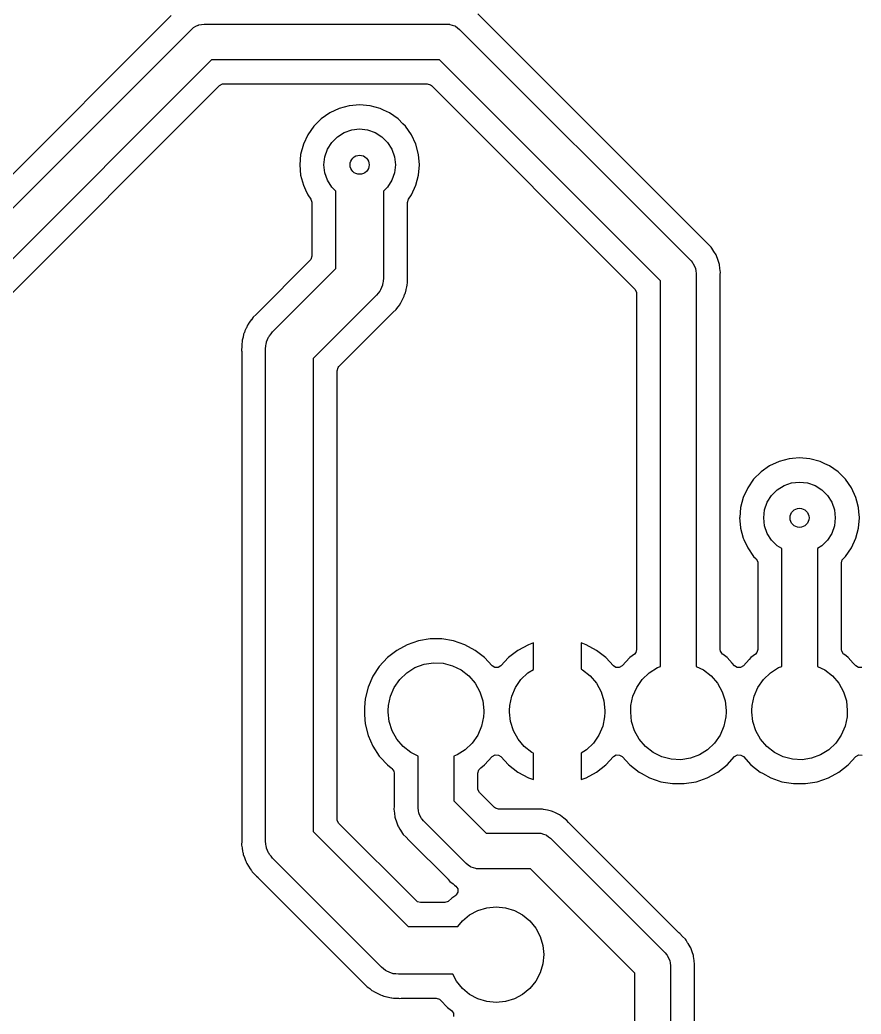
# Model space of a CAD drawing. Extents: x 4.71 to 7.86, y -5.32 to -1.9.
# Drawn here: x 5.595 to 6.289, y -3.266 to -2.446 of the extents above; entities that cross this region are included whole.
import ezdxf

# ---------------------------------------------------------------- set-up
doc = ezdxf.new("R2010")
doc.units = 0
doc.header["$MEASUREMENT"] = 0
doc.layers.add('BLACK', color=7, linetype='CONTINUOUS')

msp = doc.modelspace()

# ---------------------------------------------------------------- linework, layer by layer
at = {"layer": 'BLACK', "linetype": 'CONTINUOUS'}
for p, q in [((5.72011, -2.44262), (5.48287, -2.67986)), ((6.06684, -2.53493), (5.97296, -2.44104)), ((5.73855, -2.45234), (5.74046, -2.4514)), ((5.74046, -2.4514), (5.74233, -2.45039)), ((5.74233, -2.45039), (5.74264, -2.45034)), ((5.74264, -2.45034), (5.74292, -2.4502)), ((5.74292, -2.4502), (5.74503, -2.44994)), ((5.74503, -2.44994), (5.74713, -2.44959)), ((5.74713, -2.44959), (5.94752, -2.44959)), ((5.94752, -2.44959), (5.94904, -2.44971)), ((5.94904, -2.44971), (5.94935, -2.4497)), ((5.94935, -2.4497), (5.94953, -2.44975)), ((5.94953, -2.44975), (5.94995, -2.44979)), ((5.94995, -2.44979), (5.95197, -2.45048)), ((5.95197, -2.45048), (5.95401, -2.45109)), ((5.95401, -2.45109), (5.95426, -2.45127)), ((5.95426, -2.45127), (5.95455, -2.45137)), ((5.95455, -2.45137), (5.95623, -2.45268)), ((5.49574, -2.69486), (5.73669, -2.45391)), ((5.73669, -2.45391), (5.73785, -2.45293)), ((5.73785, -2.45293), (5.73806, -2.4527)), ((5.73806, -2.4527), (5.73822, -2.45261)), ((5.73822, -2.45261), (5.73855, -2.45234)), ((5.95623, -2.45268), (5.95796, -2.45391)), ((5.95796, -2.45391), (6.14895, -2.6449)), ((5.75324, -2.47912), (5.52095, -2.71141)), ((5.94141, -2.47912), (5.75324, -2.47912)), ((6.12375, -2.66146), (5.94141, -2.47912)), ((5.54208, -2.71814), (5.75998, -2.50025)), ((5.75998, -2.50025), (5.76239, -2.49893)), ((5.76239, -2.49893), (5.76343, -2.49882)), ((5.76343, -2.49882), (5.93122, -2.49882)), ((5.93122, -2.49882), (5.93386, -2.4996)), ((5.93386, -2.4996), (5.93467, -2.50025)), ((5.93467, -2.50025), (6.10261, -2.66819)), ((5.86694, -2.51695), (5.85862, -2.51918)), ((5.8698, -2.5167), (5.86694, -2.51695)), ((5.86694, -2.51695), (5.86694, -2.51695)), ((5.87552, -2.5162), (5.8698, -2.5167)), ((5.8841, -2.51695), (5.87552, -2.5162)), ((5.87552, -2.5162), (5.87552, -2.5162)), ((5.89242, -2.51918), (5.8841, -2.51695)), ((5.85081, -2.52283), (5.84375, -2.52777)), ((5.85862, -2.51918), (5.85081, -2.52283)), ((5.85081, -2.52283), (5.85081, -2.52283)), ((5.85862, -2.51918), (5.85862, -2.51918)), ((5.89527, -2.52051), (5.89242, -2.51918)), ((5.89242, -2.51918), (5.89242, -2.51918)), ((5.89242, -2.51918), (5.89242, -2.51918)), ((5.90023, -2.52283), (5.89527, -2.52051)), ((5.90729, -2.52777), (5.90023, -2.52283)), ((5.90023, -2.52283), (5.90023, -2.52283)), ((5.90023, -2.52283), (5.90023, -2.52283)), ((5.83766, -2.53386), (5.83272, -2.54091)), ((5.84375, -2.52777), (5.83766, -2.53386)), ((5.91128, -2.53176), (5.90729, -2.52777)), ((5.91338, -2.53386), (5.91128, -2.53176)), ((5.91832, -2.54091), (5.91338, -2.53386)), ((5.83272, -2.54091), (5.82908, -2.54872)), ((5.83272, -2.54091), (5.83272, -2.54091)), ((5.85711, -2.54254), (5.86271, -2.53902)), ((5.86271, -2.53902), (5.86895, -2.53684)), ((5.86895, -2.53684), (5.87552, -2.5361)), ((5.87552, -2.5361), (5.88209, -2.53684)), ((5.88209, -2.53684), (5.88833, -2.53902)), ((5.88833, -2.53902), (5.89393, -2.54254)), ((5.92196, -2.54872), (5.91832, -2.54091)), ((5.91832, -2.54091), (5.91832, -2.54091)), ((5.91832, -2.54091), (5.91832, -2.54091)), ((6.16024, -2.62832), (6.06684, -2.53493)), ((5.82908, -2.54872), (5.82685, -2.55704)), ((5.82908, -2.54872), (5.82908, -2.54872)), ((5.84892, -2.55281), (5.85244, -2.54721)), ((5.85244, -2.54721), (5.85711, -2.54254)), ((5.89393, -2.54254), (5.89861, -2.54721)), ((5.89861, -2.54721), (5.90212, -2.55281)), ((5.92419, -2.55704), (5.92196, -2.54872)), ((5.82685, -2.55704), (5.8261, -2.56562)), ((5.82685, -2.55704), (5.82685, -2.55704)), ((5.84673, -2.55905), (5.84892, -2.55281)), ((5.90212, -2.55281), (5.90431, -2.55905)), ((5.92494, -2.56562), (5.92419, -2.55704)), ((5.8261, -2.56562), (5.8261, -2.56562)), ((5.8261, -2.56562), (5.82685, -2.57421)), ((5.84599, -2.56562), (5.84673, -2.55905)), ((5.84673, -2.57219), (5.84599, -2.56562)), ((5.90431, -2.55905), (5.90505, -2.56562)), ((5.90505, -2.56562), (5.90431, -2.57219)), ((5.92419, -2.57421), (5.92494, -2.56562)), ((5.82685, -2.57421), (5.82685, -2.57421)), ((5.82685, -2.57421), (5.82908, -2.58253)), ((5.84892, -2.57844), (5.84673, -2.57219)), ((5.90431, -2.57219), (5.90212, -2.57844)), ((5.92196, -2.58253), (5.92419, -2.57421)), ((5.82908, -2.58253), (5.82908, -2.58253)), ((5.82908, -2.58253), (5.82908, -2.58253)), ((5.82908, -2.58253), (5.8309, -2.58643)), ((5.85244, -2.58403), (5.84892, -2.57844)), ((5.90212, -2.57844), (5.89861, -2.58403)), ((5.91832, -2.59033), (5.92196, -2.58253)), ((5.8309, -2.58643), (5.83272, -2.59033)), ((5.83272, -2.59033), (5.83272, -2.59033)), ((5.83272, -2.59033), (5.83525, -2.59394)), ((5.85584, -2.58744), (5.85244, -2.58403)), ((5.85584, -2.65117), (5.85584, -2.58744)), ((5.89861, -2.58403), (5.89521, -2.58744)), ((5.89521, -2.58744), (5.89521, -2.65933)), ((5.91579, -2.59394), (5.91832, -2.59033)), ((5.83525, -2.59394), (5.83613, -2.59655)), ((5.83613, -2.59655), (5.83613, -2.59674)), ((5.83613, -2.59674), (5.83613, -2.64099)), ((5.91491, -2.59674), (5.91569, -2.5941)), ((5.91491, -2.65667), (5.91491, -2.59674)), ((5.91569, -2.5941), (5.91579, -2.59394)), ((6.16095, -2.62891), (6.16024, -2.62832)), ((6.16096, -2.62892), (6.16095, -2.62891)), ((6.16322, -2.6313), (6.16096, -2.62892)), ((6.16554, -2.63362), (6.16322, -2.6313)), ((6.16554, -2.63363), (6.16554, -2.63362)), ((6.16611, -2.63435), (6.16554, -2.63363)), ((6.16611, -2.63436), (6.16611, -2.63435)), ((6.16781, -2.63717), (6.16611, -2.63436)), ((6.16957, -2.63994), (6.16781, -2.63717)), ((6.16958, -2.63994), (6.16957, -2.63994)), ((6.16998, -2.64078), (6.16958, -2.63994)), ((6.17103, -2.64389), (6.16998, -2.64078)), ((6.16998, -2.64078), (6.16998, -2.64078)), ((6.16998, -2.64078), (6.16998, -2.64078)), ((5.8347, -2.64444), (5.7901, -2.68904)), ((5.83536, -2.64363), (5.8347, -2.64444)), ((5.83613, -2.64099), (5.83536, -2.64363)), ((6.14895, -2.6449), (6.14994, -2.64607)), ((6.14994, -2.64607), (6.15016, -2.64627)), ((6.15016, -2.64627), (6.15025, -2.64644)), ((6.15025, -2.64644), (6.15053, -2.64676)), ((6.15053, -2.64676), (6.15146, -2.64868)), ((6.15146, -2.64868), (6.15248, -2.65055)), ((6.17216, -2.64697), (6.17103, -2.64389)), ((6.17216, -2.64698), (6.17216, -2.64697)), ((6.17237, -2.64788), (6.17216, -2.64698)), ((6.17237, -2.64789), (6.17237, -2.64788)), ((6.17273, -2.65115), (6.17237, -2.64789)), ((5.80368, -2.70333), (5.85584, -2.65117)), ((5.91493, -2.65698), (5.91491, -2.65667)), ((5.9151, -2.65832), (5.91493, -2.65698)), ((6.15248, -2.65055), (6.15253, -2.65085)), ((6.15253, -2.65085), (6.15266, -2.65113)), ((6.15266, -2.65113), (6.15293, -2.65324)), ((6.15293, -2.65324), (6.15328, -2.65534)), ((6.15328, -2.65534), (6.15328, -2.9794)), ((6.17317, -2.6544), (6.17273, -2.65115)), ((6.17298, -2.65684), (6.17299, -2.65664)), ((6.17298, -2.96536), (6.17298, -2.65684)), ((6.17299, -2.65664), (6.17305, -2.65592)), ((6.17305, -2.65592), (6.17317, -2.6544)), ((5.89441, -2.66487), (5.89353, -2.66679)), ((5.89451, -2.66417), (5.89441, -2.66487)), ((5.89476, -2.66351), (5.89451, -2.66417)), ((5.89491, -2.66141), (5.89476, -2.66351)), ((5.89521, -2.65933), (5.89491, -2.66141)), ((5.91449, -2.66631), (5.9146, -2.66496)), ((5.9146, -2.66496), (5.91464, -2.66466)), ((5.91464, -2.66466), (5.91468, -2.66445)), ((5.91468, -2.66445), (5.91491, -2.66333)), ((5.91491, -2.66092), (5.91492, -2.66073)), ((5.91491, -2.66333), (5.91491, -2.66092)), ((5.91492, -2.66073), (5.9151, -2.65832)), ((6.12375, -2.97948), (6.12375, -2.66146)), ((5.88944, -2.67324), (5.83729, -2.7254)), ((5.8907, -2.67156), (5.88944, -2.67324)), ((5.89208, -2.66997), (5.8907, -2.67156)), ((5.89237, -2.66932), (5.89208, -2.66997)), ((5.8928, -2.66876), (5.89237, -2.66932)), ((5.89353, -2.66679), (5.8928, -2.66876)), ((5.91229, -2.67401), (5.91266, -2.67271)), ((5.91266, -2.67271), (5.91276, -2.67242)), ((5.91276, -2.67242), (5.9131, -2.67164)), ((5.9131, -2.67164), (5.9133, -2.67118)), ((5.9133, -2.67118), (5.91378, -2.66881)), ((5.91378, -2.66881), (5.91383, -2.66863)), ((5.91383, -2.66863), (5.91449, -2.66631)), ((6.10261, -2.66819), (6.10393, -2.6706)), ((6.10393, -2.6706), (6.10404, -2.67164)), ((6.10404, -2.67164), (6.10404, -2.96536)), ((5.9072, -2.68281), (5.90858, -2.68111)), ((5.90858, -2.68111), (5.90921, -2.67991)), ((5.90921, -2.67991), (5.90937, -2.67965)), ((5.90937, -2.67965), (5.90956, -2.67938)), ((5.90956, -2.67938), (5.91014, -2.67854)), ((5.91014, -2.67854), (5.91109, -2.67632)), ((5.91109, -2.67632), (5.91117, -2.67615)), ((5.91117, -2.67615), (5.91229, -2.67401)), ((5.7901, -2.68904), (5.78756, -2.69146)), ((5.85842, -2.73213), (5.90302, -2.68753)), ((5.90302, -2.68753), (5.90556, -2.68512)), ((5.90556, -2.68512), (5.90694, -2.68313)), ((5.90694, -2.68313), (5.90705, -2.68298)), ((5.90705, -2.68298), (5.9072, -2.68281)), ((5.78298, -2.69803), (5.78203, -2.70025)), ((5.78376, -2.69692), (5.78298, -2.69803)), ((5.78392, -2.69666), (5.78376, -2.69692)), ((5.78454, -2.69546), (5.78392, -2.69666)), ((5.78607, -2.69359), (5.78454, -2.69546)), ((5.78454, -2.69546), (5.78454, -2.69546)), ((5.78618, -2.69344), (5.78607, -2.69359)), ((5.78756, -2.69146), (5.78618, -2.69344)), ((5.77982, -2.70539), (5.77934, -2.70776)), ((5.78036, -2.70415), (5.77982, -2.70539)), ((5.78046, -2.70386), (5.78036, -2.70415)), ((5.78083, -2.70256), (5.78046, -2.70386)), ((5.78195, -2.70042), (5.78083, -2.70256)), ((5.78083, -2.70256), (5.78083, -2.70256)), ((5.78203, -2.70025), (5.78195, -2.70042)), ((5.80104, -2.7066), (5.80242, -2.70501)), ((5.80242, -2.70501), (5.80368, -2.70333)), ((5.77827, -2.71296), (5.77821, -2.71324)), ((5.77821, -2.71324), (5.77821, -2.71565)), ((5.77848, -2.71191), (5.77827, -2.71296)), ((5.77853, -2.71161), (5.77848, -2.71191)), ((5.77863, -2.71026), (5.77853, -2.71161)), ((5.77929, -2.70794), (5.77863, -2.71026)), ((5.77863, -2.71026), (5.77863, -2.71026)), ((5.77934, -2.70776), (5.77929, -2.70794)), ((5.79822, -2.71516), (5.79837, -2.71306)), ((5.79837, -2.71306), (5.79861, -2.7124)), ((5.79861, -2.7124), (5.79871, -2.7117)), ((5.79871, -2.7117), (5.79959, -2.70978)), ((5.79959, -2.70978), (5.80032, -2.70781)), ((5.80032, -2.70781), (5.80075, -2.70725)), ((5.80075, -2.70725), (5.80104, -2.7066)), ((5.7782, -2.71584), (5.77802, -2.71825)), ((5.77802, -2.71825), (5.77809, -2.71878)), ((5.77809, -2.71878), (5.77819, -2.71959)), ((5.77819, -2.71959), (5.77821, -2.7199)), ((5.77821, -2.71565), (5.7782, -2.71584)), ((5.77821, -2.7199), (5.77821, -3.1233)), ((5.79792, -2.71724), (5.79822, -2.71516)), ((5.79792, -3.1238), (5.79792, -2.71724)), ((5.83729, -2.7254), (5.83729, -3.11565)), ((5.85699, -2.73558), (5.85777, -2.73294)), ((5.85699, -3.10546), (5.85699, -2.73558)), ((5.85777, -2.73294), (5.85842, -2.73213)), ((6.22156, -2.81043), (6.21376, -2.81407)), ((6.22989, -2.8082), (6.22156, -2.81043)), ((6.22156, -2.81043), (6.22156, -2.81043)), ((6.23275, -2.80795), (6.22989, -2.8082)), ((6.22989, -2.8082), (6.22989, -2.8082)), ((6.23847, -2.80745), (6.23275, -2.80795)), ((6.24705, -2.8082), (6.23847, -2.80745)), ((6.23847, -2.80745), (6.23847, -2.80745)), ((6.25537, -2.81043), (6.24705, -2.8082)), ((6.25927, -2.81225), (6.25537, -2.81043)), ((6.25537, -2.81043), (6.25537, -2.81043)), ((6.25537, -2.81043), (6.25537, -2.81043)), ((6.26318, -2.81407), (6.25927, -2.81225)), ((6.2067, -2.81901), (6.20061, -2.8251)), ((6.21376, -2.81407), (6.2067, -2.81901)), ((6.21376, -2.81407), (6.21376, -2.81407)), ((6.27023, -2.81901), (6.26318, -2.81407)), ((6.26318, -2.81407), (6.26318, -2.81407)), ((6.26318, -2.81407), (6.26318, -2.81407)), ((6.27352, -2.8223), (6.27023, -2.81901)), ((6.20061, -2.8251), (6.19567, -2.83216)), ((6.22566, -2.83027), (6.2319, -2.82808)), ((6.2319, -2.82808), (6.23847, -2.82734)), ((6.23847, -2.82734), (6.24504, -2.82808)), ((6.24504, -2.82808), (6.25128, -2.83027)), ((6.27633, -2.8251), (6.27352, -2.8223)), ((6.28127, -2.83216), (6.27633, -2.8251)), ((6.19567, -2.83216), (6.19203, -2.83997)), ((6.19567, -2.83216), (6.19567, -2.83216)), ((6.21538, -2.83846), (6.22006, -2.83379)), ((6.22006, -2.83379), (6.22566, -2.83027)), ((6.25128, -2.83027), (6.25688, -2.83379)), ((6.25688, -2.83379), (6.26155, -2.83846)), ((6.28491, -2.83997), (6.28127, -2.83216)), ((6.28127, -2.83216), (6.28127, -2.83216)), ((6.28127, -2.83216), (6.28127, -2.83216)), ((6.19203, -2.83997), (6.1898, -2.84829)), ((6.19203, -2.83997), (6.19203, -2.83997)), ((6.20968, -2.8503), (6.21186, -2.84406)), ((6.21186, -2.84406), (6.21538, -2.83846)), ((6.26155, -2.83846), (6.26507, -2.84406)), ((6.26507, -2.84406), (6.26725, -2.8503)), ((6.28577, -2.8432), (6.28491, -2.83997)), ((6.28491, -2.83997), (6.28491, -2.83997)), ((6.28491, -2.83997), (6.28491, -2.83997)), ((6.28714, -2.84829), (6.28577, -2.8432)), ((6.1898, -2.84829), (6.18907, -2.85665)), ((6.1898, -2.84829), (6.1898, -2.84829)), ((6.20894, -2.85687), (6.20968, -2.8503)), ((6.26725, -2.8503), (6.26799, -2.85687)), ((6.28746, -2.85201), (6.28714, -2.84829)), ((6.28787, -2.85665), (6.28746, -2.85201)), ((6.18907, -2.85665), (6.18905, -2.85687)), ((6.18905, -2.85687), (6.18974, -2.86478)), ((6.20968, -2.86344), (6.20894, -2.85687)), ((6.26799, -2.85687), (6.26725, -2.86344)), ((6.28714, -2.86545), (6.28789, -2.85687)), ((6.28789, -2.85687), (6.28787, -2.85665)), ((6.18974, -2.86478), (6.1898, -2.86545)), ((6.1898, -2.86545), (6.1898, -2.86545)), ((6.1898, -2.86545), (6.19203, -2.87377)), ((6.21186, -2.86968), (6.20968, -2.86344)), ((6.21538, -2.87528), (6.21186, -2.86968)), ((6.26507, -2.86968), (6.26155, -2.87528)), ((6.26725, -2.86344), (6.26507, -2.86968)), ((6.28491, -2.87377), (6.28714, -2.86545)), ((6.19203, -2.87377), (6.19203, -2.87377)), ((6.19203, -2.87377), (6.19203, -2.87377)), ((6.19203, -2.87377), (6.19246, -2.8747)), ((6.19246, -2.8747), (6.19567, -2.88158)), ((6.22006, -2.87996), (6.21538, -2.87528)), ((6.26155, -2.87528), (6.25688, -2.87996)), ((6.28127, -2.88158), (6.28491, -2.87377)), ((6.19567, -2.88158), (6.19567, -2.88158)), ((6.19567, -2.88158), (6.20061, -2.88864)), ((6.22375, -2.88228), (6.22006, -2.87996)), ((6.22375, -2.97948), (6.22375, -2.88228)), ((6.25688, -2.87996), (6.25328, -2.88222)), ((6.25328, -2.88222), (6.25328, -2.9794)), ((6.27633, -2.88864), (6.28127, -2.88158)), ((6.20061, -2.88864), (6.20261, -2.89064)), ((6.20261, -2.89064), (6.20393, -2.89306)), ((6.20393, -2.89306), (6.20404, -2.8941)), ((6.20404, -2.8941), (6.20404, -2.96536)), ((6.27298, -2.894), (6.27376, -2.89137)), ((6.27298, -2.96536), (6.27298, -2.894)), ((6.27376, -2.89137), (6.27441, -2.89055)), ((6.27441, -2.89055), (6.27633, -2.88864)), ((6.27441, -2.89055), (6.27441, -2.89055)), ((5.92396, -2.95832), (5.9147, -2.9615)), ((5.93362, -2.95671), (5.92396, -2.95832)), ((5.94341, -2.95671), (5.93362, -2.95671)), ((5.95306, -2.95832), (5.94341, -2.95671)), ((5.96232, -2.9615), (5.95306, -2.95832)), ((6.01883, -2.9601), (6.01471, -2.96152)), ((6.01883, -2.9819), (6.01883, -2.9601)), ((6.06232, -2.96152), (6.0582, -2.9601)), ((6.0582, -2.9601), (6.0582, -2.98181)), ((5.90609, -2.96616), (5.89837, -2.97217)), ((5.9147, -2.9615), (5.90609, -2.96616)), ((5.9147, -2.9615), (5.9147, -2.9615)), ((5.97093, -2.96616), (5.96232, -2.9615)), ((5.96232, -2.9615), (5.96232, -2.9615)), ((5.97866, -2.97217), (5.97093, -2.96616)), ((5.97093, -2.96616), (5.97093, -2.96616)), ((5.97093, -2.96616), (5.97093, -2.96616)), ((6.0061, -2.96617), (5.99838, -2.97218)), ((6.01471, -2.96152), (6.0061, -2.96617)), ((6.0061, -2.96617), (6.0061, -2.96617)), ((6.01471, -2.96152), (6.01471, -2.96152)), ((6.07092, -2.96617), (6.06232, -2.96152)), ((6.06232, -2.96152), (6.06232, -2.96152)), ((6.07865, -2.97218), (6.07092, -2.96617)), ((6.07092, -2.96617), (6.07092, -2.96617)), ((6.10327, -2.968), (6.10216, -2.96922)), ((6.10404, -2.96536), (6.10327, -2.968)), ((6.17326, -2.96698), (6.17298, -2.96536)), ((6.17486, -2.96922), (6.17326, -2.96698)), ((6.20327, -2.968), (6.20216, -2.96922)), ((6.20404, -2.96536), (6.20327, -2.968)), ((6.27326, -2.96698), (6.27298, -2.96536)), ((6.27486, -2.96922), (6.27326, -2.96698)), ((5.89837, -2.97217), (5.89173, -2.97937)), ((5.92864, -2.97767), (5.93652, -2.97646)), ((5.93652, -2.97646), (5.94447, -2.97687)), ((5.94447, -2.97687), (5.95219, -2.97886)), ((5.98493, -2.97899), (5.97866, -2.97217)), ((5.99838, -2.97218), (5.99212, -2.97899)), ((5.99838, -2.97218), (5.99838, -2.97218)), ((6.08491, -2.97899), (6.07865, -2.97218)), ((6.07865, -2.97218), (6.07865, -2.97218)), ((6.09837, -2.97217), (6.09209, -2.97899)), ((6.10216, -2.96922), (6.09837, -2.97217)), ((6.09837, -2.97217), (6.09837, -2.97217)), ((6.17552, -2.96973), (6.17486, -2.96922)), ((6.17866, -2.97217), (6.17552, -2.96973)), ((6.18283, -2.9767), (6.17866, -2.97217)), ((6.18492, -2.97897), (6.18283, -2.9767)), ((6.19684, -2.97383), (6.1921, -2.97897)), ((6.19837, -2.97217), (6.19684, -2.97383)), ((6.20216, -2.96922), (6.19837, -2.97217)), ((6.19837, -2.97217), (6.19837, -2.97217)), ((6.19837, -2.97217), (6.19837, -2.97217)), ((6.27552, -2.96973), (6.27486, -2.96922)), ((6.27866, -2.97217), (6.27552, -2.96973)), ((6.28283, -2.9767), (6.27866, -2.97217)), ((6.28492, -2.97897), (6.28283, -2.9767)), ((5.89173, -2.97937), (5.88638, -2.98757)), ((5.90864, -2.99014), (5.91441, -2.98465)), ((5.91441, -2.98465), (5.92117, -2.98044)), ((5.92117, -2.98044), (5.92864, -2.97767)), ((5.95219, -2.97886), (5.95934, -2.98237)), ((5.95934, -2.98237), (5.96564, -2.98725)), ((5.98701, -2.98032), (5.98493, -2.97899)), ((5.98976, -2.9804), (5.98701, -2.98032)), ((5.99212, -2.97899), (5.98976, -2.9804)), ((6.00864, -2.99014), (6.01441, -2.98465)), ((6.01441, -2.98465), (6.01883, -2.9819)), ((6.0582, -2.98181), (6.05934, -2.98237)), ((6.05934, -2.98237), (6.06564, -2.98725)), ((6.08698, -2.98032), (6.08491, -2.97899)), ((6.08973, -2.9804), (6.08698, -2.98032)), ((6.09209, -2.97899), (6.08973, -2.9804)), ((6.10864, -2.99014), (6.11441, -2.98465)), ((6.11441, -2.98465), (6.12117, -2.98044)), ((6.12117, -2.98044), (6.12375, -2.97948)), ((6.15328, -2.9794), (6.15934, -2.98237)), ((6.15934, -2.98237), (6.16564, -2.98725)), ((6.187, -2.98031), (6.18492, -2.97897)), ((6.18975, -2.98039), (6.187, -2.98031)), ((6.1921, -2.97897), (6.18975, -2.98039)), ((6.20864, -2.99014), (6.21441, -2.98465)), ((6.21441, -2.98465), (6.22117, -2.98044)), ((6.22117, -2.98044), (6.22375, -2.97948)), ((6.25328, -2.9794), (6.25934, -2.98237)), ((6.25934, -2.98237), (6.26564, -2.98725)), ((6.287, -2.98031), (6.28492, -2.97897)), ((6.28975, -2.98039), (6.287, -2.98031)), ((5.88638, -2.98757), (5.88245, -2.99653)), ((5.90409, -2.99668), (5.90864, -2.99014)), ((5.96564, -2.98725), (5.97083, -2.99329)), ((5.97083, -2.99329), (5.97469, -3.00026)), ((6.00409, -2.99668), (6.00864, -2.99014)), ((6.06564, -2.98725), (6.07083, -2.99329)), ((6.07083, -2.99329), (6.07469, -3.00026)), ((6.10409, -2.99668), (6.10864, -2.99014)), ((6.16564, -2.98725), (6.17083, -2.99329)), ((6.17083, -2.99329), (6.17469, -3.00026)), ((6.20409, -2.99668), (6.20864, -2.99014)), ((6.26564, -2.98725), (6.27083, -2.99329)), ((6.27083, -2.99329), (6.27469, -3.00026)), ((5.88245, -2.99653), (5.88004, -3.00603)), ((5.90095, -3.004), (5.90409, -2.99668)), ((5.97469, -3.00026), (5.97708, -3.00786)), ((6.00095, -3.004), (6.00409, -2.99668)), ((6.07469, -3.00026), (6.07708, -3.00786)), ((6.10095, -3.004), (6.10409, -2.99668)), ((6.17469, -3.00026), (6.17708, -3.00786)), ((6.20095, -3.004), (6.20409, -2.99668)), ((6.27469, -3.00026), (6.27708, -3.00786)), ((5.88004, -3.00603), (5.87944, -3.01334)), ((5.88004, -3.00603), (5.88004, -3.00603)), ((5.89934, -3.0118), (5.90095, -3.004)), ((5.97708, -3.00786), (5.97788, -3.01578)), ((5.99934, -3.0118), (6.00095, -3.004)), ((6.07708, -3.00786), (6.07788, -3.01578)), ((6.09934, -3.0118), (6.10095, -3.004)), ((6.17708, -3.00786), (6.17788, -3.01578)), ((6.19934, -3.0118), (6.20095, -3.004)), ((6.27708, -3.00786), (6.27788, -3.01578)), ((5.87944, -3.01334), (5.87944, -3.01949)), ((5.89914, -3.01578), (5.89934, -3.0118)), ((5.89914, -3.01704), (5.89914, -3.01578)), ((5.89995, -3.02497), (5.89914, -3.01704)), ((5.97788, -3.01704), (5.97768, -3.02102)), ((5.97788, -3.01578), (5.97788, -3.01704)), ((5.99914, -3.01578), (5.99934, -3.0118)), ((5.99914, -3.01704), (5.99914, -3.01578)), ((5.99995, -3.02497), (5.99914, -3.01704)), ((6.07788, -3.01704), (6.07768, -3.02102)), ((6.07788, -3.01578), (6.07788, -3.01704)), ((6.09914, -3.01578), (6.09934, -3.0118)), ((6.09914, -3.01704), (6.09914, -3.01578)), ((6.09995, -3.02497), (6.09914, -3.01704)), ((6.17788, -3.01704), (6.17768, -3.02102)), ((6.17788, -3.01578), (6.17788, -3.01704)), ((6.19914, -3.01578), (6.19934, -3.0118)), ((6.19914, -3.01704), (6.19914, -3.01578)), ((6.19995, -3.02497), (6.19914, -3.01704)), ((6.27788, -3.01704), (6.27768, -3.02102)), ((6.27788, -3.01578), (6.27788, -3.01704)), ((5.87944, -3.01949), (5.88004, -3.0268)), ((5.90233, -3.03257), (5.89995, -3.02497)), ((5.97768, -3.02102), (5.97608, -3.02883)), ((6.00233, -3.03257), (5.99995, -3.02497)), ((6.07768, -3.02102), (6.07608, -3.02883)), ((6.10233, -3.03257), (6.09995, -3.02497)), ((6.17768, -3.02102), (6.17608, -3.02883)), ((6.20233, -3.03257), (6.19995, -3.02497)), ((6.27768, -3.02102), (6.27608, -3.02883)), ((5.88004, -3.0268), (5.88004, -3.0268)), ((5.88004, -3.0268), (5.88245, -3.03629)), ((5.9062, -3.03953), (5.90233, -3.03257)), ((5.97608, -3.02883), (5.97294, -3.03615)), ((6.0062, -3.03953), (6.00233, -3.03257)), ((6.07608, -3.02883), (6.07294, -3.03615)), ((6.1062, -3.03953), (6.10233, -3.03257)), ((6.17608, -3.02883), (6.17294, -3.03615)), ((6.2062, -3.03953), (6.20233, -3.03257)), ((6.27608, -3.02883), (6.27294, -3.03615)), ((5.88245, -3.03629), (5.88638, -3.04525)), ((5.91139, -3.04558), (5.9062, -3.03953)), ((5.96839, -3.04269), (5.96261, -3.04817)), ((5.97294, -3.03615), (5.96839, -3.04269)), ((6.01139, -3.04558), (6.0062, -3.03953)), ((6.06839, -3.04269), (6.06261, -3.04817)), ((6.07294, -3.03615), (6.06839, -3.04269)), ((6.11139, -3.04558), (6.1062, -3.03953)), ((6.16839, -3.04269), (6.16261, -3.04817)), ((6.17294, -3.03615), (6.16839, -3.04269)), ((6.21139, -3.04558), (6.2062, -3.03953)), ((6.26839, -3.04269), (6.26261, -3.04817)), ((6.27294, -3.03615), (6.26839, -3.04269)), ((5.88638, -3.04525), (5.89173, -3.05345)), ((5.91769, -3.05045), (5.91139, -3.04558)), ((5.92375, -3.05343), (5.91769, -3.05045)), ((5.96261, -3.04817), (5.95585, -3.05239)), ((6.01769, -3.05045), (6.01139, -3.04558)), ((6.01883, -3.05101), (6.01769, -3.05045)), ((6.06261, -3.04817), (6.0582, -3.05093)), ((6.11769, -3.05045), (6.11139, -3.04558)), ((6.12484, -3.05396), (6.11769, -3.05045)), ((6.16261, -3.04817), (6.15585, -3.05239)), ((6.21769, -3.05045), (6.21139, -3.04558)), ((6.22484, -3.05396), (6.21769, -3.05045)), ((6.26261, -3.04817), (6.25585, -3.05239)), ((5.89173, -3.05345), (5.89253, -3.05432)), ((5.89253, -3.05432), (5.89837, -3.06065)), ((5.92375, -3.09629), (5.92375, -3.05343)), ((5.95585, -3.05239), (5.95328, -3.05334)), ((5.95328, -3.05334), (5.95328, -3.09017)), ((5.97866, -3.06065), (5.98493, -3.05384)), ((5.98493, -3.05384), (5.98729, -3.05242)), ((5.98729, -3.05242), (5.99004, -3.0525)), ((5.99004, -3.0525), (5.99212, -3.05384)), ((5.99212, -3.05384), (5.99838, -3.06064)), ((6.01883, -3.07272), (6.01883, -3.05101)), ((6.0582, -3.05093), (6.0582, -3.07272)), ((6.07865, -3.06064), (6.08491, -3.05384)), ((6.08491, -3.05384), (6.08727, -3.05242)), ((6.08727, -3.05242), (6.09002, -3.0525)), ((6.09002, -3.0525), (6.09209, -3.05384)), ((6.09209, -3.05384), (6.09837, -3.06065)), ((6.13255, -3.05596), (6.12484, -3.05396)), ((6.14051, -3.05636), (6.13255, -3.05596)), ((6.14838, -3.05516), (6.14051, -3.05636)), ((6.15585, -3.05239), (6.14838, -3.05516)), ((6.17866, -3.06065), (6.18492, -3.05385)), ((6.18492, -3.05385), (6.18728, -3.05244)), ((6.18728, -3.05244), (6.19003, -3.05252)), ((6.19003, -3.05252), (6.1921, -3.05385)), ((6.1921, -3.05385), (6.19837, -3.06065)), ((6.23255, -3.05596), (6.22484, -3.05396)), ((6.24051, -3.05636), (6.23255, -3.05596)), ((6.24838, -3.05516), (6.24051, -3.05636)), ((6.25585, -3.05239), (6.24838, -3.05516)), ((6.27866, -3.06065), (6.28492, -3.05385)), ((6.28492, -3.05385), (6.28728, -3.05244)), ((6.28728, -3.05244), (6.29003, -3.05252)), ((5.89837, -3.06065), (5.90152, -3.06311)), ((5.90152, -3.06311), (5.90216, -3.06361)), ((5.90216, -3.06361), (5.90377, -3.06584)), ((5.90377, -3.06584), (5.90404, -3.06746)), ((5.97298, -3.06746), (5.97376, -3.06482)), ((5.97376, -3.06482), (5.97486, -3.06361)), ((5.97486, -3.06361), (5.97551, -3.06311)), ((5.97551, -3.06311), (5.97866, -3.06065)), ((5.99838, -3.06064), (5.99838, -3.06064)), ((5.99838, -3.06064), (6.0061, -3.06665)), ((6.0061, -3.06665), (6.0061, -3.06665)), ((6.0061, -3.06665), (6.01471, -3.07131)), ((6.06232, -3.07131), (6.07092, -3.06665)), ((6.07092, -3.06665), (6.07865, -3.06064)), ((6.07092, -3.06665), (6.07092, -3.06665)), ((6.07865, -3.06064), (6.07865, -3.06064)), ((6.09837, -3.06065), (6.10609, -3.06667)), ((6.10609, -3.06667), (6.10779, -3.06759)), ((6.16232, -3.07133), (6.17093, -3.06667)), ((6.17093, -3.06667), (6.17866, -3.06065)), ((6.19837, -3.06065), (6.20609, -3.06667)), ((6.20609, -3.06667), (6.20779, -3.06759)), ((6.26232, -3.07133), (6.27093, -3.06667)), ((6.27093, -3.06667), (6.27866, -3.06065)), ((5.90404, -3.06746), (5.90404, -3.09479)), ((5.97298, -3.07999), (5.97298, -3.06746)), ((6.01471, -3.07131), (6.01471, -3.07131)), ((6.01471, -3.07131), (6.01883, -3.07272)), ((6.0582, -3.07272), (6.06232, -3.07131)), ((6.06232, -3.07131), (6.06232, -3.07131)), ((6.10779, -3.06759), (6.11467, -3.07131)), ((6.11467, -3.07131), (6.1147, -3.07133)), ((6.1147, -3.07133), (6.12396, -3.07451)), ((6.12396, -3.07451), (6.13362, -3.07612)), ((6.14341, -3.07612), (6.15306, -3.07451)), ((6.15306, -3.07451), (6.16232, -3.07133)), ((6.20779, -3.06759), (6.21467, -3.07131)), ((6.21467, -3.07131), (6.2147, -3.07133)), ((6.2147, -3.07133), (6.22396, -3.07451)), ((6.22396, -3.07451), (6.23362, -3.07612)), ((6.24341, -3.07612), (6.25306, -3.07451)), ((6.25306, -3.07451), (6.26232, -3.07133)), ((5.97309, -3.08103), (5.97298, -3.07999)), ((5.97441, -3.08344), (5.97309, -3.08103)), ((5.98675, -3.09578), (5.97441, -3.08344)), ((6.13362, -3.07612), (6.14341, -3.07612)), ((6.23362, -3.07612), (6.24341, -3.07612)), ((5.95328, -3.09017), (5.98002, -3.11691)), ((5.90404, -3.09499), (5.90385, -3.09723)), ((5.90385, -3.09723), (5.9043, -3.10048)), ((5.90404, -3.09479), (5.90404, -3.09499)), ((5.9241, -3.09839), (5.92375, -3.09629)), ((5.92436, -3.1005), (5.9241, -3.09839)), ((5.98756, -3.09643), (5.98675, -3.09578)), ((5.9902, -3.09721), (5.98756, -3.09643)), ((6.01893, -3.09721), (5.9902, -3.09721)), ((6.01985, -3.09712), (6.01893, -3.09721)), ((6.01986, -3.09712), (6.01985, -3.09712)), ((6.02314, -3.09721), (6.01986, -3.09712)), ((6.01986, -3.09712), (6.01986, -3.09712)), ((6.02642, -3.09721), (6.02314, -3.09721)), ((6.02643, -3.09721), (6.02642, -3.09721)), ((6.02642, -3.09721), (6.02642, -3.09721)), ((6.02642, -3.09721), (6.02642, -3.09721)), ((6.02642, -3.09721), (6.02642, -3.09721)), ((6.02735, -3.09732), (6.02643, -3.09721)), ((6.03054, -3.09811), (6.02735, -3.09732)), ((6.02735, -3.09732), (6.02735, -3.09732)), ((6.03374, -3.09882), (6.03054, -3.09811)), ((6.03375, -3.09882), (6.03374, -3.09882)), ((6.03374, -3.09882), (6.03374, -3.09882)), ((6.03462, -3.09913), (6.03375, -3.09882)), ((6.03463, -3.09913), (6.03462, -3.09913)), ((6.03707, -3.10034), (6.03463, -3.09913)), ((6.03463, -3.09913), (6.03463, -3.09913)), ((6.03463, -3.09913), (6.03463, -3.09913)), ((5.8571, -3.1065), (5.85699, -3.10546)), ((5.85842, -3.10891), (5.8571, -3.1065)), ((5.9043, -3.10048), (5.90465, -3.10374)), ((5.90465, -3.10374), (5.90465, -3.10374)), ((5.90465, -3.10374), (5.90465, -3.10375)), ((5.90465, -3.10375), (5.90486, -3.10465)), ((5.90486, -3.10465), (5.90487, -3.10465)), ((5.90487, -3.10465), (5.90487, -3.10465)), ((5.90487, -3.10465), (5.906, -3.10774)), ((5.906, -3.10774), (5.90705, -3.11085)), ((5.9245, -3.10078), (5.92436, -3.1005)), ((5.92455, -3.10108), (5.9245, -3.10078)), ((5.92556, -3.10295), (5.92455, -3.10108)), ((5.9265, -3.10487), (5.92556, -3.10295)), ((5.92677, -3.10519), (5.9265, -3.10487)), ((5.92686, -3.10536), (5.92677, -3.10519)), ((5.92709, -3.10556), (5.92686, -3.10536)), ((5.92807, -3.10673), (5.92709, -3.10556)), ((5.96346, -3.14211), (5.92807, -3.10673)), ((6.03757, -3.10059), (6.03707, -3.10034)), ((6.04055, -3.10197), (6.03757, -3.10059)), ((6.04134, -3.10246), (6.04055, -3.10197)), ((6.04055, -3.10197), (6.04055, -3.10197)), ((6.04055, -3.10197), (6.04055, -3.10197)), ((6.04135, -3.10246), (6.04134, -3.10246)), ((6.0439, -3.10452), (6.04135, -3.10246)), ((6.04135, -3.10246), (6.04135, -3.10246)), ((6.04652, -3.1065), (6.0439, -3.10452)), ((6.04797, -3.10822), (6.04652, -3.1065)), ((6.04811, -3.10836), (6.04797, -3.10822)), ((5.83729, -3.11565), (5.91561, -3.19397)), ((5.92234, -3.17284), (5.85842, -3.10891)), ((5.90705, -3.11085), (5.90705, -3.11085)), ((5.90705, -3.11085), (5.90705, -3.11085)), ((5.90705, -3.11085), (5.90745, -3.11168)), ((5.90745, -3.11168), (5.90745, -3.11169)), ((5.90745, -3.11169), (5.90745, -3.11169)), ((5.90745, -3.11169), (5.9087, -3.11364)), ((5.9087, -3.11364), (5.90922, -3.11446)), ((5.90922, -3.11446), (5.91091, -3.11727)), ((6.09427, -3.15453), (6.04811, -3.10836)), ((5.77821, -3.1233), (5.77812, -3.12681)), ((5.79822, -3.12588), (5.79792, -3.1238)), ((5.91091, -3.11727), (5.91092, -3.11727)), ((5.91092, -3.11727), (5.91149, -3.118)), ((5.91149, -3.118), (5.91149, -3.11801)), ((5.91149, -3.11801), (5.91381, -3.12033)), ((5.91381, -3.12033), (5.91381, -3.12033)), ((5.91381, -3.12033), (5.91607, -3.12271)), ((5.91607, -3.12271), (5.91607, -3.12272)), ((5.91607, -3.12272), (5.91679, -3.12331)), ((5.91679, -3.12331), (5.94847, -3.15499)), ((5.98002, -3.11691), (6.02267, -3.11691)), ((6.02267, -3.11691), (6.02419, -3.11704)), ((6.02419, -3.11704), (6.0245, -3.11702)), ((6.0245, -3.11702), (6.02468, -3.11708)), ((6.02468, -3.11708), (6.0251, -3.11711)), ((6.0251, -3.11711), (6.02712, -3.1178)), ((6.02712, -3.1178), (6.02916, -3.11841)), ((6.02916, -3.11841), (6.02941, -3.11859)), ((6.02941, -3.11859), (6.0297, -3.11869)), ((6.0297, -3.11869), (6.03138, -3.12)), ((6.03138, -3.12), (6.03311, -3.12123)), ((6.03311, -3.12123), (6.12769, -3.21581)), ((5.77812, -3.12681), (5.77812, -3.12681)), ((5.77812, -3.12681), (5.77855, -3.12918)), ((5.77855, -3.12918), (5.77857, -3.12937)), ((5.77857, -3.12937), (5.77882, -3.13177)), ((5.77882, -3.13177), (5.77882, -3.13177)), ((5.77882, -3.13177), (5.77922, -3.13306)), ((5.79837, -3.12798), (5.79822, -3.12588)), ((5.79861, -3.12865), (5.79837, -3.12798)), ((5.79871, -3.12935), (5.79861, -3.12865)), ((5.79959, -3.13126), (5.79871, -3.12935)), ((5.80032, -3.13323), (5.79959, -3.13126)), ((5.77922, -3.13306), (5.7793, -3.13336)), ((5.7793, -3.13336), (5.77954, -3.13469)), ((5.77954, -3.13469), (5.77954, -3.13469)), ((5.77954, -3.13469), (5.78043, -3.13693)), ((5.78043, -3.13693), (5.78049, -3.13711)), ((5.78049, -3.13711), (5.78122, -3.13941)), ((5.78122, -3.13941), (5.78122, -3.13941)), ((5.78122, -3.13941), (5.78187, -3.1406)), ((5.78187, -3.1406), (5.78201, -3.14088)), ((5.78201, -3.14088), (5.78251, -3.14213)), ((5.80075, -3.1338), (5.80032, -3.13323)), ((5.80104, -3.13444), (5.80075, -3.1338)), ((5.80242, -3.13603), (5.80104, -3.13444)), ((5.80368, -3.13772), (5.80242, -3.13603)), ((5.89354, -3.22758), (5.80368, -3.13772)), ((5.78251, -3.14213), (5.78251, -3.14213)), ((5.78251, -3.14213), (5.78384, -3.14415)), ((5.78384, -3.14415), (5.78393, -3.14431)), ((5.78393, -3.14431), (5.7851, -3.14642)), ((5.7851, -3.14642), (5.7851, -3.14642)), ((5.7851, -3.14642), (5.7851, -3.14642)), ((5.7851, -3.14642), (5.78599, -3.14744)), ((5.78599, -3.14744), (5.78617, -3.14769)), ((5.78617, -3.14769), (5.78631, -3.1479)), ((5.78631, -3.1479), (5.78692, -3.14882)), ((5.78692, -3.14882), (5.78862, -3.15053)), ((5.96519, -3.14335), (5.96346, -3.14211)), ((5.96687, -3.14466), (5.96519, -3.14335)), ((5.96717, -3.14476), (5.96687, -3.14466)), ((5.96742, -3.14494), (5.96717, -3.14476)), ((5.96946, -3.14555), (5.96742, -3.14494)), ((5.97147, -3.14624), (5.96946, -3.14555)), ((5.9719, -3.14627), (5.97147, -3.14624)), ((5.97207, -3.14633), (5.9719, -3.14627)), ((5.97238, -3.14631), (5.97207, -3.14633)), ((5.9739, -3.14644), (5.97238, -3.14631)), ((6.01656, -3.14644), (5.9739, -3.14644)), ((6.10249, -3.23237), (6.01656, -3.14644)), ((5.78862, -3.15053), (5.78875, -3.15066)), ((5.78875, -3.15066), (5.79032, -3.1525)), ((5.79032, -3.1525), (5.79032, -3.1525)), ((5.79032, -3.1525), (5.79139, -3.15333)), ((5.79139, -3.15333), (5.79162, -3.15353)), ((5.79162, -3.15353), (5.87925, -3.24115)), ((5.94847, -3.15499), (5.9486, -3.15513)), ((5.9486, -3.15513), (5.95006, -3.15685)), ((5.95006, -3.15685), (5.95006, -3.15685)), ((5.95006, -3.15685), (5.95006, -3.15685)), ((5.95006, -3.15685), (5.95006, -3.15685)), ((5.95006, -3.15685), (5.95267, -3.15883)), ((6.13898, -3.19924), (6.09427, -3.15453)), ((5.95267, -3.15883), (5.95379, -3.15974)), ((5.95379, -3.15974), (5.95487, -3.1606)), ((5.95487, -3.1606), (5.95645, -3.16286)), ((5.95655, -3.16561), (5.95515, -3.16798)), ((5.95645, -3.16286), (5.95655, -3.16561)), ((5.92316, -3.17349), (5.92234, -3.17284)), ((5.92579, -3.17427), (5.92316, -3.17349)), ((5.94842, -3.17324), (5.94586, -3.17425)), ((5.95167, -3.17071), (5.94842, -3.17324)), ((5.95481, -3.16826), (5.95167, -3.17071)), ((5.95515, -3.16798), (5.95481, -3.16826)), ((5.94542, -3.17427), (5.92579, -3.17427)), ((5.94586, -3.17425), (5.94542, -3.17427)), ((5.96625, -3.18446), (5.97305, -3.18083)), ((5.97305, -3.18083), (5.98044, -3.17859)), ((5.98044, -3.17859), (5.98812, -3.17783)), ((5.98812, -3.17783), (5.9958, -3.17859)), ((5.9958, -3.17859), (6.00319, -3.18083)), ((6.00319, -3.18083), (6.00999, -3.18446)), ((5.9565, -3.19397), (5.96028, -3.18936)), ((5.96028, -3.18936), (5.96625, -3.18446)), ((6.00999, -3.18446), (6.01596, -3.18936)), ((6.01596, -3.18936), (6.02085, -3.19533)), ((5.91561, -3.19397), (5.9565, -3.19397)), ((6.02085, -3.19533), (6.02449, -3.20213)), ((6.02449, -3.20213), (6.02673, -3.20952)), ((6.13969, -3.19982), (6.13898, -3.19924)), ((6.1397, -3.19983), (6.13969, -3.19982)), ((6.14196, -3.20221), (6.1397, -3.19983)), ((6.14428, -3.20453), (6.14196, -3.20221)), ((6.14428, -3.20454), (6.14428, -3.20453)), ((6.14485, -3.20527), (6.14428, -3.20454)), ((6.14486, -3.20527), (6.14485, -3.20527)), ((6.14616, -3.20744), (6.14486, -3.20527)), ((6.02673, -3.20952), (6.02749, -3.2172)), ((6.14655, -3.20808), (6.14616, -3.20744)), ((6.14831, -3.21085), (6.14655, -3.20808)), ((6.14832, -3.21086), (6.14831, -3.21085)), ((6.14872, -3.21169), (6.14832, -3.21086)), ((6.14872, -3.2117), (6.14872, -3.21169)), ((6.14977, -3.21481), (6.14872, -3.2117)), ((6.14872, -3.2117), (6.14872, -3.2117)), ((6.1509, -3.21789), (6.14977, -3.21481)), ((6.02749, -3.2172), (6.02673, -3.22488)), ((6.12769, -3.21581), (6.12868, -3.21698)), ((6.12868, -3.21698), (6.1289, -3.21719)), ((6.1289, -3.21719), (6.12899, -3.21735)), ((6.12899, -3.21735), (6.12927, -3.21768)), ((6.12927, -3.21768), (6.1302, -3.21959)), ((6.1302, -3.21959), (6.13122, -3.22146)), ((6.13122, -3.22146), (6.13127, -3.22176)), ((6.13127, -3.22176), (6.1314, -3.22204)), ((6.1314, -3.22204), (6.13167, -3.22415)), ((6.15111, -3.21879), (6.1509, -3.21789)), ((6.1509, -3.21789), (6.1509, -3.21789)), ((6.15111, -3.2188), (6.15111, -3.21879)), ((6.15147, -3.22206), (6.15111, -3.2188)), ((6.15191, -3.22532), (6.15147, -3.22206)), ((5.89522, -3.22884), (5.89354, -3.22758)), ((5.89681, -3.23022), (5.89522, -3.22884)), ((5.89746, -3.23051), (5.89681, -3.23022)), ((5.89802, -3.23093), (5.89746, -3.23051)), ((5.9, -3.23167), (5.89802, -3.23093)), ((6.02673, -3.22488), (6.02449, -3.23227)), ((6.13167, -3.22415), (6.13202, -3.22625)), ((6.13202, -3.22625), (6.13202, -3.30244)), ((6.15172, -3.22775), (6.15173, -3.22756)), ((6.15172, -3.27785), (6.15172, -3.22775)), ((6.15173, -3.22756), (6.15179, -3.22683)), ((6.15179, -3.22683), (6.15191, -3.22532)), ((5.90191, -3.23254), (5.9, -3.23167)), ((5.90261, -3.23264), (5.90191, -3.23254)), ((5.90327, -3.23289), (5.90261, -3.23264)), ((5.90537, -3.23304), (5.90327, -3.23289)), ((5.90746, -3.23334), (5.90537, -3.23304)), ((5.95232, -3.23334), (5.90746, -3.23334)), ((5.95538, -3.23907), (5.95232, -3.23334)), ((5.96028, -3.24504), (5.95538, -3.23907)), ((6.02085, -3.23907), (6.01596, -3.24504)), ((6.02449, -3.23227), (6.02085, -3.23907)), ((6.10249, -3.30244), (6.10249, -3.23237)), ((5.87925, -3.24115), (5.88167, -3.2437)), ((5.88167, -3.2437), (5.88167, -3.2437)), ((5.88167, -3.2437), (5.88167, -3.2437)), ((5.88167, -3.2437), (5.88301, -3.24463)), ((5.88301, -3.24463), (5.88365, -3.24508)), ((5.88365, -3.24508), (5.8838, -3.24519)), ((5.8838, -3.24519), (5.88567, -3.24671)), ((5.88567, -3.24671), (5.88687, -3.24734)), ((5.88687, -3.24734), (5.88713, -3.2475)), ((5.88713, -3.2475), (5.88824, -3.24827)), ((5.96625, -3.24993), (5.96028, -3.24504)), ((6.01596, -3.24504), (6.00999, -3.24993)), ((5.88824, -3.24827), (5.89046, -3.24923)), ((5.89046, -3.24923), (5.89063, -3.24931)), ((5.89063, -3.24931), (5.89277, -3.25042)), ((5.89277, -3.25042), (5.89407, -3.2508)), ((5.89407, -3.2508), (5.89436, -3.2509)), ((5.89436, -3.2509), (5.8956, -3.25143)), ((5.8956, -3.25143), (5.8956, -3.25143)), ((5.8956, -3.25143), (5.89583, -3.25148)), ((5.89583, -3.25148), (5.89797, -3.25192)), ((5.89797, -3.25192), (5.89815, -3.25196)), ((5.89815, -3.25196), (5.90047, -3.25263)), ((5.90047, -3.25263), (5.90182, -3.25273)), ((5.90182, -3.25273), (5.90213, -3.25277)), ((5.90213, -3.25277), (5.90345, -3.25305)), ((5.90345, -3.25305), (5.90345, -3.25305)), ((5.90345, -3.25305), (5.90587, -3.25305)), ((5.90587, -3.25305), (5.90605, -3.25305)), ((5.90605, -3.25305), (5.90748, -3.25316)), ((5.90748, -3.25316), (5.90846, -3.25324)), ((5.90846, -3.25324), (5.9098, -3.25307)), ((5.90846, -3.25324), (5.90846, -3.25324)), ((5.90846, -3.25324), (5.90846, -3.25324)), ((5.9098, -3.25307), (5.91011, -3.25305)), ((5.91011, -3.25305), (5.93868, -3.25305)), ((5.93868, -3.25305), (5.94132, -3.25382)), ((5.94132, -3.25382), (5.94227, -3.25462)), ((5.94227, -3.25462), (5.94797, -3.26081)), ((5.97305, -3.25357), (5.96625, -3.24993)), ((5.98044, -3.25581), (5.97305, -3.25357)), ((5.98812, -3.25657), (5.98044, -3.25581)), ((5.9958, -3.25581), (5.98812, -3.25657)), ((6.00319, -3.25357), (5.9958, -3.25581)), ((6.00999, -3.24993), (6.00319, -3.25357)), ((5.94797, -3.26081), (5.95123, -3.26335)), ((5.95123, -3.26335), (5.95284, -3.26558)), ((5.95284, -3.26558), (5.95298, -3.26833))]:
    msp.add_line(p, q, dxfattribs=at)
at = {"layer": 'BLACK'}
for centre in [(5.87552, -2.56562), (6.23847, -2.85687)]:
    msp.add_circle(centre, 0.00787, dxfattribs=at)

doc.saveas('drawing.dxf')
